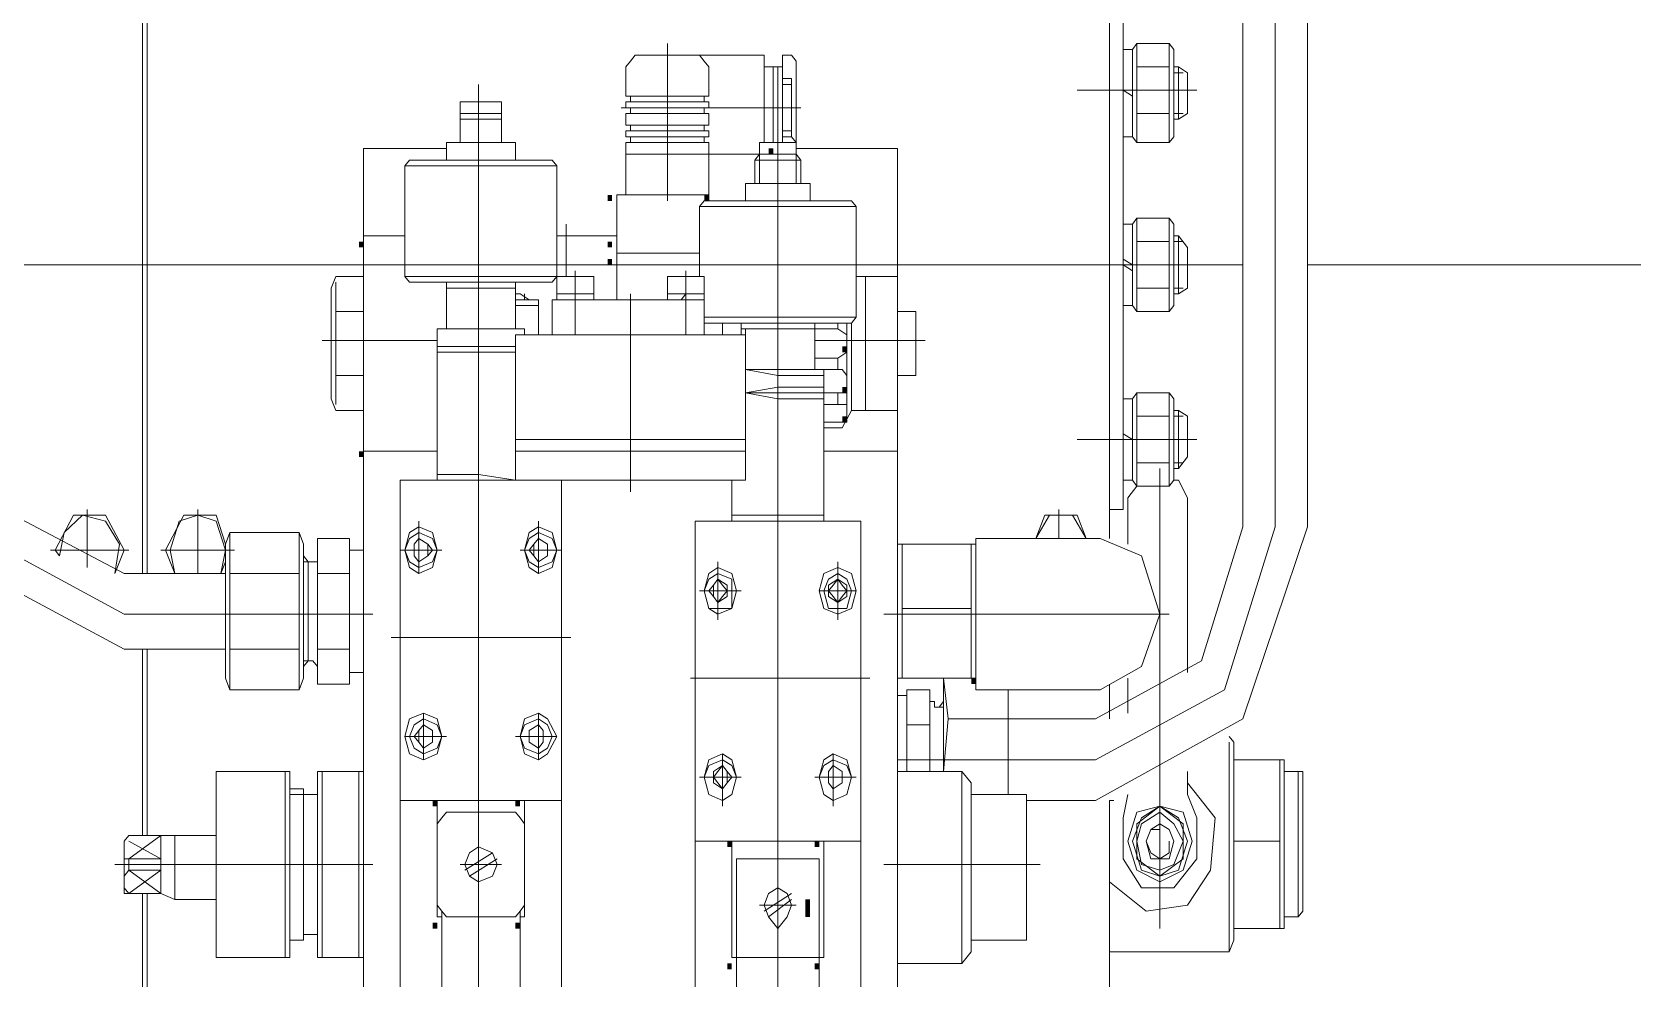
# Model space of a CAD drawing. Header units: inches. Extents: x 2435 to 7572, y 377 to 2555.
# Drawn here: x 3018.6 to 3309, y 2253.1 to 2424.9 of the extents above; entities that cross this region are included whole.
import ezdxf

# ---------------------------------------------------------------- set-up
doc = ezdxf.new("R2010")
doc.units = ezdxf.units.IN
doc.header["$MEASUREMENT"] = 0

msp = doc.modelspace()

# ---------------------------------------------------------------- hatches: boundary and pattern name
at = {"transparency": 33554559}
for points in [[(3153.13, 2402.68), (3152.29, 2402.68), (3152.29, 2403.73), (3153.13, 2403.73)], [(3123.89, 2394.22), (3123.05, 2394.22), (3123.05, 2395.28), (3123.89, 2395.28)], [(3141.43, 2394.22), (3140.6, 2394.22), (3140.6, 2395.28), (3141.43, 2395.28)], [(3078.77, 2385.77), (3077.93, 2385.77), (3077.93, 2386.83), (3078.77, 2386.83)], [(3123.89, 2385.77), (3123.05, 2385.77), (3123.05, 2386.83), (3123.89, 2386.83)], [(3123.89, 2382.6), (3123.05, 2382.6), (3123.05, 2383.66), (3123.89, 2383.66)], [(3166.5, 2366.75), (3165.66, 2366.75), (3165.66, 2367.81), (3166.5, 2367.81)], [(3166.5, 2366.75), (3165.66, 2366.75), (3165.66, 2367.81), (3166.5, 2367.81)], [(3166.5, 2359.35), (3165.66, 2359.35), (3165.66, 2360.41), (3166.5, 2360.41)], [(3166.5, 2354.07), (3165.66, 2354.07), (3165.66, 2355.12), (3166.5, 2355.12)], [(3078.77, 2347.73), (3077.93, 2347.73), (3077.93, 2348.78), (3078.77, 2348.78)], [(3189.89, 2306.51), (3189.05, 2306.51), (3189.05, 2307.57), (3189.89, 2307.57)], [(3092.14, 2284.32), (3091.3, 2284.32), (3091.3, 2285.38), (3092.14, 2285.38)], [(3107.18, 2284.32), (3106.34, 2284.32), (3106.34, 2285.38), (3107.18, 2285.38)], [(3145.61, 2276.93), (3144.77, 2276.93), (3144.77, 2277.98), (3145.61, 2277.98)], [(3161.48, 2276.93), (3160.65, 2276.93), (3160.65, 2277.98), (3161.48, 2277.98)], [(3158.98, 2267.41), (3159.81, 2267.41), (3159.81, 2264.24), (3158.98, 2264.24)], [(3092.14, 2262.13), (3091.3, 2262.13), (3091.3, 2263.19), (3092.14, 2263.19)], [(3107.18, 2262.13), (3106.34, 2262.13), (3106.34, 2263.19), (3107.18, 2263.19)], [(3145.61, 2254.73), (3144.77, 2254.73), (3144.77, 2255.79), (3145.61, 2255.79)], [(3161.48, 2254.73), (3160.65, 2254.73), (3160.65, 2255.79), (3161.48, 2255.79)]]:
    msp.add_hatch(color=256, dxfattribs=at).paths.add_polyline_path(points)

# ---------------------------------------------------------------- linework, layer by layer
at = {"lineweight": 5}
for p, q in [((3038.67, 2326.59), (3038.67, 2550.62)), ((3039.5, 2326.59), (3039.5, 2550.62)), ((3244.2, 2487.22), (3244.2, 2335.05)), ((3214.12, 2470.31), (3214.12, 2332.93)), ((3238.35, 2449.17), (3238.35, 2335.05)), ((3250.05, 2449.17), (3250.05, 2335.05)), ((3216.63, 2338.22), (3216.63, 2426.98)), ((3133.91, 2422.76), (3133.91, 2394.22)), ((3216.63, 2405.85), (3216.63, 2421.7)), ((3216.63, 2421.7), (3218.3, 2421.7)), ((3218.3, 2421.7), (3219.13, 2422.76)), ((3218.3, 2405.85), (3218.3, 2421.7)), ((3218.3, 2421.7), (3218.3, 2405.85)), ((3219.13, 2422.76), (3224.98, 2422.76)), ((3219.13, 2418.53), (3219.13, 2422.76)), ((3224.98, 2422.76), (3225.82, 2421.7)), ((3224.98, 2422.76), (3224.98, 2404.79)), ((3225.82, 2421.7), (3225.82, 2405.85)), ((3126.39, 2418.53), (3127.23, 2419.59)), ((3127.23, 2419.59), (3128.06, 2420.64)), ((3128.06, 2420.64), (3139.76, 2420.64)), ((3151.46, 2420.64), (3139.76, 2420.64)), ((3139.76, 2420.64), (3140.6, 2419.59)), ((3140.6, 2419.59), (3141.43, 2418.53)), ((3151.46, 2404.79), (3151.46, 2420.64)), ((3154.8, 2404.79), (3154.8, 2420.64)), ((3154.8, 2420.64), (3156.47, 2420.64)), ((3156.47, 2420.64), (3157.31, 2419.59)), ((3157.31, 2419.59), (3157.31, 2404.79)), ((3126.39, 2413.25), (3126.39, 2418.53)), ((3141.43, 2418.53), (3141.43, 2413.25)), ((3151.46, 2418.53), (3153.13, 2418.53)), ((3153.13, 2418.53), (3151.46, 2418.53)), ((3153.13, 2404.79), (3153.13, 2418.53)), ((3153.13, 2418.53), (3153.13, 2404.79)), ((3154.8, 2418.53), (3153.13, 2418.53)), ((3153.96, 2418.53), (3153.96, 2404.79)), ((3156.47, 2416.42), (3154.8, 2416.42)), ((3154.8, 2416.42), (3156.47, 2416.42)), ((3156.47, 2412.19), (3156.47, 2416.42)), ((3156.47, 2416.42), (3156.47, 2415.36)), ((3219.13, 2410.07), (3219.13, 2418.53)), ((3219.13, 2418.53), (3224.98, 2418.53)), ((3225.82, 2418.53), (3226.65, 2418.53)), ((3225.82, 2417.47), (3227.49, 2417.47)), ((3226.65, 2418.53), (3226.65, 2409.02)), ((3226.65, 2418.53), (3228.32, 2417.47)), ((3228.32, 2417.47), (3228.32, 2410.07)), ((3099.66, 2178.65), (3099.66, 2415.36)), ((3141.43, 2413.25), (3126.39, 2413.25)), ((3127.23, 2413.25), (3127.23, 2412.19)), ((3140.6, 2413.25), (3140.6, 2412.19)), ((3156.47, 2415.36), (3154.8, 2415.36)), ((3156.47, 2415.36), (3156.47, 2406.9)), ((3229.99, 2414.3), (3208.27, 2414.3)), ((3218.3, 2414.3), (3216.63, 2414.3)), ((3216.63, 2414.3), (3218.3, 2413.25)), ((3097.15, 2412.19), (3096.32, 2412.19)), ((3096.32, 2412.19), (3096.32, 2410.07)), ((3103.83, 2410.07), (3096.32, 2410.07)), ((3096.32, 2410.07), (3096.32, 2404.79)), ((3096.32, 2404.79), (3096.32, 2410.07)), ((3103, 2412.19), (3097.15, 2412.19)), ((3103.83, 2412.19), (3103, 2412.19)), ((3103.83, 2410.07), (3103.83, 2412.19)), ((3103.83, 2404.79), (3103.83, 2410.07)), ((3103.83, 2404.79), (3103.83, 2410.07)), ((3125.56, 2411.13), (3158.14, 2411.13)), ((3126.39, 2411.13), (3126.39, 2412.19)), ((3126.39, 2412.19), (3141.43, 2412.19)), ((3141.43, 2411.13), (3126.39, 2411.13)), ((3126.39, 2407.96), (3126.39, 2410.07)), ((3126.39, 2410.07), (3141.43, 2410.07)), ((3127.23, 2411.13), (3127.23, 2410.07)), ((3140.6, 2411.13), (3140.6, 2410.07)), ((3141.43, 2412.19), (3141.43, 2411.13)), ((3141.43, 2410.07), (3141.43, 2407.96)), ((3219.13, 2404.79), (3219.13, 2410.07)), ((3219.13, 2410.07), (3224.98, 2410.07)), ((3225.82, 2410.07), (3227.49, 2410.07)), ((3228.32, 2410.07), (3226.65, 2409.02)), ((3103.83, 2409.02), (3096.32, 2409.02)), ((3141.43, 2407.96), (3126.39, 2407.96)), ((3127.23, 2407.96), (3127.23, 2406.9)), ((3140.6, 2407.96), (3140.6, 2406.9)), ((3226.65, 2409.02), (3225.82, 2409.02)), ((3093.81, 2401.62), (3093.81, 2404.79)), ((3093.81, 2404.79), (3106.34, 2404.79)), ((3093.81, 2404.79), (3099.66, 2404.79)), ((3099.66, 2404.79), (3106.34, 2404.79)), ((3099.66, 2401.62), (3099.66, 2404.79)), ((3106.34, 2404.79), (3106.34, 2401.62)), ((3126.39, 2405.85), (3126.39, 2406.9)), ((3126.39, 2406.9), (3141.43, 2406.9)), ((3141.43, 2405.85), (3126.39, 2405.85)), ((3126.39, 2402.68), (3126.39, 2404.79)), ((3126.39, 2404.79), (3141.43, 2404.79)), ((3127.23, 2405.85), (3127.23, 2404.79)), ((3140.6, 2405.85), (3140.6, 2404.79)), ((3141.43, 2406.9), (3141.43, 2405.85)), ((3141.43, 2404.79), (3141.43, 2402.68)), ((3151.46, 2404.79), (3150.62, 2404.79)), ((3150.62, 2404.79), (3150.62, 2402.68)), ((3157.31, 2404.79), (3151.46, 2404.79)), ((3153.96, 2404.79), (3153.13, 2404.79)), ((3153.96, 2171.25), (3153.96, 2406.9)), ((3156.47, 2406.9), (3154.8, 2406.9)), ((3154.8, 2405.85), (3156.47, 2405.85)), ((3156.47, 2405.85), (3156.47, 2406.9)), ((3156.47, 2405.85), (3157.31, 2404.79)), ((3157.31, 2404.79), (3157.31, 2402.68)), ((3157.31, 2404.79), (3157.31, 2404.79)), ((3218.3, 2405.85), (3216.63, 2405.85)), ((3219.13, 2404.79), (3218.3, 2405.85)), ((3224.98, 2404.79), (3219.13, 2404.79)), ((3225.82, 2405.85), (3224.98, 2404.79)), ((3078.77, 2348.78), (3078.77, 2403.73)), ((3078.77, 2403.73), (3093.81, 2403.73)), ((3086.29, 2400.56), (3087.12, 2401.62)), ((3087.12, 2401.62), (3113.03, 2401.62)), ((3106.34, 2401.62), (3093.81, 2401.62)), ((3106.34, 2401.62), (3093.81, 2401.62)), ((3113.03, 2401.62), (3113.86, 2400.56)), ((3126.39, 2395.28), (3126.39, 2402.68)), ((3126.39, 2402.68), (3141.43, 2402.68)), ((3141.43, 2402.68), (3126.39, 2402.68)), ((3127.23, 2402.68), (3127.23, 2402.68)), ((3140.6, 2402.68), (3140.6, 2402.68)), ((3150.62, 2402.68), (3141.43, 2402.68)), ((3141.43, 2402.68), (3141.43, 2395.28)), ((3150.62, 2402.68), (3149.79, 2401.62)), ((3158.14, 2401.62), (3149.79, 2401.62)), ((3149.79, 2401.62), (3149.79, 2397.39)), ((3150.62, 2397.39), (3150.62, 2402.68)), ((3157.31, 2402.68), (3150.62, 2402.68)), ((3175.69, 2403.73), (3157.31, 2403.73)), ((3157.31, 2397.39), (3157.31, 2402.68)), ((3158.14, 2401.62), (3157.31, 2402.68)), ((3158.14, 2397.39), (3158.14, 2401.62)), ((3175.69, 2348.78), (3175.69, 2403.73)), ((3113.86, 2400.56), (3086.29, 2400.56)), ((3086.29, 2380.49), (3086.29, 2400.56)), ((3113.86, 2400.56), (3113.86, 2380.49)), ((3148.12, 2394.22), (3148.12, 2397.39)), ((3148.12, 2397.39), (3159.81, 2397.39)), ((3148.12, 2397.39), (3153.96, 2397.39)), ((3153.96, 2394.22), (3153.96, 2397.39)), ((3153.96, 2397.39), (3159.81, 2397.39)), ((3159.81, 2397.39), (3159.81, 2394.22)), ((3141.43, 2395.28), (3124.72, 2395.28)), ((3124.72, 2395.28), (3124.72, 2384.71)), ((3141.43, 2395.28), (3126.39, 2395.28)), ((3139.76, 2393.17), (3140.6, 2394.22)), ((3168.17, 2393.17), (3139.76, 2393.17)), ((3139.76, 2380.49), (3139.76, 2393.17)), ((3140.6, 2394.22), (3167.33, 2394.22)), ((3141.43, 2394.22), (3141.43, 2395.28)), ((3159.81, 2394.22), (3148.12, 2394.22)), ((3159.81, 2394.22), (3148.12, 2394.22)), ((3167.33, 2394.22), (3168.17, 2393.17)), ((3168.17, 2393.17), (3168.17, 2373.09)), ((3115.53, 2380.49), (3115.53, 2390)), ((3216.63, 2375.2), (3216.63, 2390)), ((3216.63, 2390), (3218.3, 2390)), ((3218.3, 2390), (3219.13, 2391.05)), ((3218.3, 2390), (3218.3, 2375.2)), ((3218.3, 2375.2), (3218.3, 2390)), ((3219.13, 2391.05), (3219.13, 2386.83)), ((3219.13, 2391.05), (3224.98, 2391.05)), ((3224.98, 2391.05), (3224.98, 2374.15)), ((3224.98, 2391.05), (3225.82, 2390)), ((3225.82, 2390), (3225.82, 2375.2)), ((3078.77, 2348.78), (3078.77, 2387.88)), ((3078.77, 2387.88), (3086.29, 2387.88)), ((3086.29, 2387.88), (3085.45, 2387.88)), ((3085.45, 2387.88), (3085.45, 2387.88)), ((3118.04, 2387.88), (3113.86, 2387.88)), ((3113.86, 2387.88), (3124.72, 2387.88)), ((3118.04, 2387.88), (3118.04, 2387.88)), ((3118.04, 2387.88), (3118.04, 2387.88)), ((3124.72, 2387.88), (3124.72, 2376.26)), ((3219.13, 2386.83), (3224.98, 2386.83)), ((3219.13, 2386.83), (3219.13, 2378.37)), ((3225.82, 2387.88), (3226.65, 2387.88)), ((3225.82, 2386.83), (3227.49, 2386.83)), ((3226.65, 2387.88), (3226.65, 2377.32)), ((3226.65, 2387.88), (3228.32, 2385.77)), ((3124.72, 2384.71), (3139.76, 2384.71)), ((3228.32, 2385.77), (3228.32, 2378.37)), ((3218.3, 2382.6), (2769.64, 2382.6)), ((3117.2, 2369.92), (3117.2, 2381.54)), ((3137.25, 2369.92), (3137.25, 2381.54)), ((3229.99, 2382.6), (3208.27, 2382.6)), ((3218.3, 2382.6), (3216.63, 2383.66)), ((3216.63, 2382.6), (3218.3, 2381.54)), ((3228.32, 2382.6), (3238.35, 2382.6)), ((3333.59, 2382.6), (3250.05, 2382.6)), ((3073.76, 2380.49), (3072.92, 2378.37)), ((3072.92, 2378.37), (3072.92, 2358.29)), ((3078.77, 2380.49), (3073.76, 2380.49)), ((3073.76, 2374.15), (3073.76, 2379.43)), ((3078.77, 2356.18), (3078.77, 2380.49)), ((3113.86, 2380.49), (3086.29, 2380.49)), ((3087.12, 2379.43), (3086.29, 2380.49)), ((3113.03, 2379.43), (3087.12, 2379.43)), ((3093.81, 2370.98), (3093.81, 2379.43)), ((3106.34, 2378.37), (3093.81, 2378.37)), ((3093.81, 2370.98), (3093.81, 2378.37)), ((3106.34, 2370.98), (3106.34, 2379.43)), ((3106.34, 2370.98), (3106.34, 2378.37)), ((3113.86, 2380.49), (3113.03, 2379.43)), ((3120.54, 2380.49), (3113.86, 2380.49)), ((3113.86, 2377.32), (3113.86, 2380.49)), ((3113.86, 2380.49), (3120.54, 2380.49)), ((3117.2, 2380.49), (3117.2, 2377.32)), ((3120.54, 2380.49), (3120.54, 2377.32)), ((3133.91, 2380.49), (3140.6, 2380.49)), ((3133.91, 2377.32), (3133.91, 2380.49)), ((3133.91, 2380.49), (3140.6, 2380.49)), ((3137.25, 2380.49), (3137.25, 2377.32)), ((3140.6, 2380.49), (3140.6, 2377.32)), ((3168.17, 2380.49), (3169.84, 2380.49)), ((3169.84, 2380.49), (3174.85, 2380.49)), ((3169.84, 2380.49), (3169.84, 2356.18)), ((3174.85, 2380.49), (3175.69, 2380.49)), ((3175.69, 2380.49), (3175.69, 2356.18)), ((3219.13, 2378.37), (3224.98, 2378.37)), ((3219.13, 2374.15), (3219.13, 2378.37)), ((3225.82, 2378.37), (3227.49, 2378.37)), ((3228.32, 2378.37), (3226.65, 2377.32)), ((3107.18, 2377.32), (3106.34, 2377.32)), ((3110.52, 2376.26), (3106.34, 2376.26)), ((3106.34, 2376.26), (3108.85, 2376.26)), ((3106.34, 2375.2), (3110.52, 2375.2)), ((3108.85, 2376.26), (3107.18, 2377.32)), ((3108.01, 2376.26), (3108.01, 2377.32)), ((3110.52, 2369.92), (3110.52, 2376.26)), ((3113.03, 2369.92), (3113.03, 2376.26)), ((3113.03, 2376.26), (3140.6, 2376.26)), ((3113.86, 2376.26), (3113.86, 2377.32)), ((3113.86, 2377.32), (3120.54, 2377.32)), ((3113.86, 2377.32), (3120.54, 2377.32)), ((3120.54, 2377.32), (3113.86, 2377.32)), ((3120.54, 2376.26), (3113.86, 2376.26)), ((3117.2, 2377.32), (3117.2, 2376.26)), ((3117.2, 2376.26), (3117.2, 2377.32)), ((3120.54, 2377.32), (3120.54, 2376.26)), ((3127.23, 2377.32), (3127.23, 2341.39)), ((3133.91, 2376.26), (3133.91, 2377.32)), ((3133.91, 2377.32), (3140.6, 2377.32)), ((3133.91, 2377.32), (3140.6, 2377.32)), ((3140.6, 2377.32), (3133.91, 2377.32)), ((3140.6, 2376.26), (3133.91, 2376.26)), ((3137.25, 2377.32), (3136.42, 2376.26)), ((3137.25, 2376.26), (3137.25, 2377.32)), ((3140.6, 2377.32), (3140.6, 2376.26)), ((3140.6, 2376.26), (3140.6, 2369.92)), ((3218.3, 2375.2), (3216.63, 2375.2)), ((3219.13, 2374.15), (3218.3, 2375.2)), ((3225.82, 2375.2), (3224.98, 2374.15)), ((3226.65, 2377.32), (3225.82, 2377.32)), ((3073.76, 2362.52), (3073.76, 2374.15)), ((3073.76, 2374.15), (3078.77, 2374.15)), ((3168.17, 2373.09), (3140.6, 2373.09)), ((3168.17, 2373.09), (3167.33, 2372.03)), ((3178.19, 2374.15), (3175.69, 2374.15)), ((3179.03, 2374.15), (3178.19, 2374.15)), ((3179.03, 2373.09), (3179.03, 2374.15)), ((3179.03, 2363.58), (3179.03, 2373.09)), ((3224.98, 2374.15), (3219.13, 2374.15)), ((3108.01, 2370.98), (3092.14, 2370.98)), ((3092.14, 2370.98), (3092.14, 2366.75)), ((3092.14, 2370.98), (3099.66, 2370.98)), ((3099.66, 2370.98), (3108.01, 2370.98)), ((3099.66, 2367.81), (3099.66, 2370.98)), ((3106.34, 2344.56), (3106.34, 2369.92)), ((3106.34, 2369.92), (3107.18, 2369.92)), ((3107.18, 2369.92), (3147.28, 2369.92)), ((3108.01, 2369.92), (3108.01, 2370.98)), ((3167.33, 2372.03), (3140.6, 2372.03)), ((3143.94, 2372.03), (3143.94, 2369.92)), ((3147.28, 2369.92), (3147.28, 2372.03)), ((3160.65, 2370.98), (3147.28, 2370.98)), ((3147.28, 2369.92), (3148.12, 2369.92)), ((3148.12, 2363.58), (3148.12, 2370.98)), ((3148.12, 2369.92), (3148.12, 2344.56)), ((3160.65, 2363.58), (3160.65, 2372.03)), ((3160.65, 2363.58), (3160.65, 2370.98)), ((3164.83, 2370.98), (3160.65, 2370.98)), ((3160.65, 2370.98), (3160.65, 2365.69)), ((3160.65, 2365.69), (3160.65, 2370.98)), ((3160.65, 2370.98), (3164.83, 2370.98)), ((3164.83, 2372.03), (3164.83, 2370.98)), ((3164.83, 2370.98), (3166.5, 2369.92)), ((3166.5, 2369.92), (3164.83, 2370.98)), ((3166.5, 2355.12), (3166.5, 2372.03)), ((3166.5, 2369.92), (3166.5, 2368.86)), ((3166.5, 2368.86), (3166.5, 2369.92)), ((3167.33, 2356.18), (3167.33, 2372.03)), ((3071.25, 2368.86), (3092.14, 2368.86)), ((3106.34, 2367.81), (3092.14, 2367.81)), ((3092.14, 2366.75), (3106.34, 2366.75)), ((3106.34, 2366.75), (3092.14, 2366.75)), ((3092.14, 2366.75), (3092.14, 2343.5)), ((3092.14, 2366.75), (3099.66, 2366.75)), ((3099.66, 2344.56), (3099.66, 2366.75)), ((3099.66, 2366.75), (3106.34, 2366.75)), ((3160.65, 2368.86), (3180.7, 2368.86)), ((3164.83, 2365.69), (3166.5, 2366.75)), ((3166.5, 2366.75), (3164.83, 2365.69)), ((3166.5, 2366.75), (3166.5, 2368.86)), ((3166.5, 2368.86), (3166.5, 2366.75)), ((3162.32, 2363.58), (3148.12, 2363.58)), ((3148.12, 2363.58), (3153.96, 2362.52)), ((3160.65, 2365.69), (3164.83, 2365.69)), ((3164.83, 2365.69), (3160.65, 2365.69)), ((3162.32, 2359.35), (3162.32, 2363.58)), ((3162.32, 2363.58), (3165.66, 2363.58)), ((3164.83, 2365.69), (3164.83, 2363.58)), ((3165.66, 2363.58), (3166.5, 2362.52)), ((3179.03, 2362.52), (3179.03, 2363.58)), ((3073.76, 2357.24), (3073.76, 2362.52)), ((3073.76, 2362.52), (3078.77, 2362.52)), ((3153.96, 2360.41), (3153.96, 2362.52)), ((3153.96, 2362.52), (3162.32, 2362.52)), ((3166.5, 2362.52), (3166.5, 2361.46)), ((3166.5, 2361.46), (3166.5, 2359.35)), ((3175.69, 2362.52), (3178.19, 2362.52)), ((3178.19, 2362.52), (3179.03, 2362.52)), ((3072.92, 2358.29), (3073.76, 2356.18)), ((3153.96, 2360.41), (3148.12, 2359.35)), ((3162.32, 2359.35), (3148.12, 2359.35)), ((3148.12, 2359.35), (3162.32, 2359.35)), ((3148.12, 2359.35), (3153.96, 2358.29)), ((3162.32, 2360.41), (3153.96, 2360.41)), ((3153.96, 2337.16), (3153.96, 2358.29)), ((3153.96, 2358.29), (3162.32, 2358.29)), ((3162.32, 2336.1), (3162.32, 2359.35)), ((3165.66, 2359.35), (3162.32, 2359.35)), ((3164.83, 2357.24), (3164.83, 2359.35)), ((3166.5, 2359.35), (3165.66, 2359.35)), ((3216.63, 2343.5), (3216.63, 2358.29)), ((3216.63, 2358.29), (3218.3, 2358.29)), ((3218.3, 2358.29), (3219.13, 2359.35)), ((3218.3, 2343.5), (3218.3, 2358.29)), ((3218.3, 2358.29), (3218.3, 2343.5)), ((3219.13, 2359.35), (3219.13, 2355.12)), ((3219.13, 2359.35), (3224.98, 2359.35)), ((3224.98, 2359.35), (3225.82, 2358.29)), ((3224.98, 2359.35), (3224.98, 2342.44)), ((3225.82, 2358.29), (3225.82, 2343.5)), ((3073.76, 2356.18), (3078.77, 2356.18)), ((3162.32, 2357.24), (3165.66, 2357.24)), ((3165.66, 2357.24), (3166.5, 2357.24)), ((3165.66, 2353.01), (3167.33, 2356.18)), ((3166.5, 2357.24), (3166.5, 2356.18)), ((3166.5, 2356.18), (3166.5, 2354.07)), ((3169.84, 2356.18), (3167.33, 2356.18)), ((3174.85, 2356.18), (3169.84, 2356.18)), ((3175.69, 2356.18), (3174.85, 2356.18)), ((3219.13, 2355.12), (3224.98, 2355.12)), ((3219.13, 2346.67), (3219.13, 2355.12)), ((3225.82, 2356.18), (3226.65, 2356.18)), ((3225.82, 2355.12), (3227.49, 2355.12)), ((3226.65, 2356.18), (3226.65, 2345.61)), ((3226.65, 2356.18), (3228.32, 2355.12)), ((3228.32, 2355.12), (3228.32, 2347.73)), ((3165.66, 2354.07), (3162.32, 2354.07)), ((3162.32, 2353.01), (3165.66, 2353.01)), ((3166.5, 2354.07), (3165.66, 2354.07)), ((3218.3, 2350.9), (3216.63, 2351.95)), ((3106.34, 2350.9), (3148.12, 2350.9)), ((3229.99, 2350.9), (3208.27, 2350.9)), ((3216.63, 2350.9), (3218.3, 2350.9)), ((3078.77, 2214.58), (3078.77, 2348.78)), ((3078.77, 2348.78), (3092.14, 2348.78)), ((3092.14, 2348.78), (3078.77, 2348.78)), ((3106.34, 2348.78), (3148.12, 2348.78)), ((3162.32, 2348.78), (3175.69, 2348.78)), ((3175.69, 2348.78), (3175.69, 2214.58)), ((3224.98, 2346.67), (3219.13, 2346.67)), ((3219.13, 2346.67), (3219.13, 2342.44)), ((3225.82, 2346.67), (3227.49, 2346.67)), ((3228.32, 2347.73), (3226.65, 2345.61)), ((3085.45, 2285.38), (3085.45, 2343.5)), ((3085.45, 2343.5), (3114.7, 2343.5)), ((3099.66, 2344.56), (3092.14, 2344.56)), ((3092.14, 2343.5), (3108.01, 2343.5)), ((3106.34, 2343.5), (3099.66, 2344.56)), ((3106.34, 2343.5), (3106.34, 2344.56)), ((3107.18, 2343.5), (3106.34, 2343.5)), ((3147.28, 2343.5), (3107.18, 2343.5)), ((3114.7, 2343.5), (3114.7, 2285.38)), ((3145.61, 2343.5), (3145.61, 2336.1)), ((3148.12, 2343.5), (3147.28, 2343.5)), ((3148.12, 2344.56), (3148.12, 2343.5)), ((3218.3, 2343.5), (3216.63, 2343.5)), ((3219.13, 2342.44), (3218.3, 2343.5)), ((3223.31, 2262.13), (3223.31, 2345.61)), ((3225.82, 2343.5), (3224.98, 2342.44)), ((3226.65, 2345.61), (3225.82, 2345.61)), ((3226.65, 2343.5), (3225.82, 2343.5)), ((3228.32, 2340.33), (3226.65, 2343.5)), ((3219.13, 2342.44), (3217.46, 2340.33)), ((3217.46, 2340.33), (3217.46, 2331.88)), ((3224.98, 2342.44), (3219.13, 2342.44)), ((3228.32, 2308.63), (3228.32, 2340.33)), ((3028.64, 2338.22), (3028.64, 2327.65)), ((3048.69, 2338.22), (3048.69, 2326.59)), ((3204.93, 2338.22), (3204.93, 2332.93)), ((3214.12, 2338.22), (3216.63, 2338.22)), ((3015.27, 2337.16), (3035.32, 2326.59)), ((3026.13, 2337.16), (3022.79, 2330.82)), ((3024.46, 2333.99), (3027.8, 2337.16)), ((3031.98, 2337.16), (3026.13, 2337.16)), ((3027.8, 2337.16), (3031.98, 2336.1)), ((3035.32, 2330.82), (3031.98, 2337.16)), ((3031.98, 2336.1), (3034.49, 2331.88)), ((3046.19, 2337.16), (3042.84, 2330.82)), ((3043.68, 2330.82), (3045.35, 2336.1)), ((3045.35, 2336.1), (3048.69, 2337.16)), ((3052.03, 2337.16), (3046.19, 2337.16)), ((3048.69, 2337.16), (3052.03, 2336.1)), ((3053.71, 2331.88), (3052.03, 2337.16)), ((3052.03, 2336.1), (3053.71, 2330.82)), ((3087.12, 2333.99), (3088.8, 2335.05)), ((3088.8, 2336.1), (3088.8, 2326.59)), ((3088.8, 2335.05), (3091.3, 2333.99)), ((3108.85, 2333.99), (3110.52, 2335.05)), ((3110.52, 2336.1), (3110.52, 2326.59)), ((3110.52, 2335.05), (3113.03, 2333.99)), ((3138.93, 2277.98), (3138.93, 2336.1)), ((3138.93, 2336.1), (3169, 2336.1)), ((3162.32, 2337.16), (3145.61, 2337.16)), ((3145.61, 2336.1), (3162.32, 2336.1)), ((3169, 2336.1), (3169, 2277.98)), ((3203.26, 2337.16), (3200.75, 2332.93)), ((3200.75, 2332.93), (3202.42, 2337.16)), ((3202.42, 2337.16), (3208.27, 2337.16)), ((3207.44, 2337.16), (3203.26, 2337.16)), ((3209.94, 2332.93), (3207.44, 2337.16)), ((3208.27, 2337.16), (3209.94, 2332.93)), ((3238.35, 2335.05), (3230.83, 2310.74)), ((3244.2, 2335.05), (3235.01, 2305.46)), ((3250.05, 2335.05), (3238.35, 2300.17)), ((3011.93, 2331.88), (3035.32, 2319.2)), ((3023.63, 2329.76), (3024.46, 2333.99)), ((3034.49, 2331.88), (3033.65, 2326.59)), ((3054.54, 2333.99), (3053.71, 2331.88)), ((3053.71, 2331.88), (3053.71, 2307.57)), ((3054.54, 2326.59), (3054.54, 2333.99)), ((3067.07, 2333.99), (3054.54, 2333.99)), ((3067.07, 2333.99), (3067.07, 2305.46)), ((3067.91, 2331.88), (3067.07, 2333.99)), ((3067.91, 2307.57), (3067.91, 2331.88)), ((3070.41, 2326.59), (3070.41, 2332.93)), ((3076.26, 2332.93), (3070.41, 2332.93)), ((3070.41, 2332.93), (3070.41, 2306.51)), ((3076.26, 2332.93), (3076.26, 2306.51)), ((3076.26, 2330.82), (3076.26, 2332.93)), ((3086.29, 2330.82), (3087.12, 2333.99)), ((3086.29, 2330.82), (3087.12, 2332.93)), ((3087.12, 2332.93), (3088.8, 2333.99)), ((3087.96, 2331.88), (3088.8, 2332.93)), ((3088.8, 2332.93), (3087.96, 2331.88)), ((3087.96, 2330.82), (3087.96, 2331.88)), ((3087.96, 2331.88), (3087.96, 2329.76)), ((3088.8, 2333.99), (3091.3, 2332.93)), ((3088.8, 2332.93), (3090.47, 2331.88)), ((3090.47, 2331.88), (3088.8, 2332.93)), ((3090.47, 2331.88), (3091.3, 2330.82)), ((3090.47, 2329.76), (3090.47, 2331.88)), ((3091.3, 2333.99), (3092.14, 2330.82)), ((3091.3, 2332.93), (3092.14, 2330.82)), ((3108.01, 2330.82), (3108.85, 2333.99)), ((3108.01, 2330.82), (3108.85, 2332.93)), ((3108.85, 2332.93), (3110.52, 2333.99)), ((3108.85, 2330.82), (3109.68, 2331.88)), ((3109.68, 2331.88), (3110.52, 2332.93)), ((3109.68, 2331.88), (3110.52, 2332.93)), ((3109.68, 2329.76), (3109.68, 2331.88)), ((3110.52, 2333.99), (3113.03, 2332.93)), ((3110.52, 2332.93), (3112.19, 2331.88)), ((3110.52, 2332.93), (3112.19, 2331.88)), ((3112.19, 2331.88), (3112.19, 2329.76)), ((3112.19, 2331.88), (3112.19, 2329.76)), ((3113.03, 2333.99), (3113.86, 2330.82)), ((3113.03, 2332.93), (3113.86, 2330.82)), ((3175.69, 2307.57), (3175.69, 2331.88)), ((3175.69, 2331.88), (3176.52, 2331.88)), ((3175.69, 2331.88), (3175.69, 2307.57)), ((3176.52, 2307.57), (3176.52, 2331.88)), ((3176.52, 2331.88), (3189.89, 2331.88)), ((3176.52, 2331.88), (3189.05, 2331.88)), ((3189.05, 2331.88), (3189.05, 2307.57)), ((3189.89, 2305.46), (3189.89, 2332.93)), ((3189.89, 2332.93), (3212.45, 2332.93)), ((3189.89, 2331.88), (3189.89, 2307.57)), ((3212.45, 2332.93), (3219.97, 2329.76)), ((3021.96, 2330.82), (3036.16, 2330.82)), ((3022.79, 2330.82), (3023.63, 2329.76)), ((3033.65, 2326.59), (3035.32, 2330.82)), ((3055.38, 2330.82), (3042.01, 2330.82)), ((3042.84, 2330.82), (3044.51, 2326.59)), ((3044.51, 2326.59), (3043.68, 2330.82)), ((3053.71, 2330.82), (3052.87, 2326.59)), ((3052.87, 2326.59), (3053.71, 2328.71)), ((3067.91, 2309.68), (3067.91, 2329.76)), ((3067.91, 2329.76), (3068.74, 2328.71)), ((3067.91, 2328.71), (3068.74, 2328.71)), ((3068.74, 2328.71), (3069.58, 2328.71)), ((3068.74, 2310.74), (3068.74, 2328.71)), ((3069.58, 2328.71), (3070.41, 2328.71)), ((3070.41, 2328.71), (3070.41, 2329.76)), ((3078.77, 2330.82), (3076.26, 2330.82)), ((3076.26, 2306.51), (3076.26, 2330.82)), ((3078.77, 2308.63), (3078.77, 2330.82)), ((3092.97, 2330.82), (3085.45, 2330.82)), ((3087.12, 2328.71), (3086.29, 2330.82)), ((3087.12, 2327.65), (3086.29, 2330.82)), ((3088.8, 2327.65), (3087.12, 2328.71)), ((3087.96, 2329.76), (3087.96, 2330.82)), ((3088.8, 2328.71), (3087.96, 2329.76)), ((3087.96, 2329.76), (3088.8, 2328.71)), ((3090.47, 2329.76), (3088.8, 2328.71)), ((3088.8, 2328.71), (3090.47, 2329.76)), ((3091.3, 2328.71), (3088.8, 2327.65)), ((3091.3, 2330.82), (3090.47, 2329.76)), ((3092.14, 2330.82), (3091.3, 2328.71)), ((3092.14, 2330.82), (3091.3, 2327.65)), ((3107.18, 2330.82), (3114.7, 2330.82)), ((3108.85, 2328.71), (3108.01, 2330.82)), ((3108.85, 2327.65), (3108.01, 2330.82)), ((3109.68, 2329.76), (3108.85, 2330.82)), ((3110.52, 2327.65), (3108.85, 2328.71)), ((3110.52, 2328.71), (3109.68, 2329.76)), ((3110.52, 2328.71), (3109.68, 2329.76)), ((3112.19, 2329.76), (3110.52, 2328.71)), ((3112.19, 2329.76), (3110.52, 2328.71)), ((3113.03, 2328.71), (3110.52, 2327.65)), ((3113.86, 2330.82), (3113.03, 2328.71)), ((3113.86, 2330.82), (3113.03, 2327.65)), ((3143.1, 2328.71), (3143.1, 2318.14)), ((3164.83, 2328.71), (3164.83, 2318.14)), ((3219.97, 2329.76), (3223.31, 2319.2)), ((3007.75, 2327.65), (3035.32, 2312.85)), ((3035.32, 2326.59), (3053.71, 2326.59)), ((3054.54, 2312.85), (3054.54, 2326.59)), ((3054.54, 2326.59), (3067.07, 2326.59)), ((3070.41, 2312.85), (3070.41, 2326.59)), ((3070.41, 2326.59), (3076.26, 2326.59)), ((3088.8, 2326.59), (3087.12, 2327.65)), ((3091.3, 2327.65), (3088.8, 2326.59)), ((3110.52, 2326.59), (3108.85, 2327.65)), ((3113.03, 2327.65), (3110.52, 2326.59)), ((3140.6, 2323.42), (3141.43, 2326.59)), ((3141.43, 2326.59), (3143.1, 2327.65)), ((3141.43, 2325.54), (3143.1, 2326.59)), ((3143.1, 2327.65), (3145.61, 2326.59)), ((3143.1, 2326.59), (3145.61, 2325.54)), ((3145.61, 2326.59), (3146.44, 2323.42)), ((3161.48, 2323.42), (3162.32, 2326.59)), ((3162.32, 2326.59), (3164.83, 2327.65)), ((3163.15, 2325.54), (3164.83, 2326.59)), ((3164.83, 2327.65), (3167.33, 2326.59)), ((3164.83, 2326.59), (3166.5, 2325.54)), ((3167.33, 2326.59), (3168.17, 2323.42)), ((3147.28, 2323.42), (3139.76, 2323.42)), ((3140.6, 2323.42), (3141.43, 2325.54)), ((3141.43, 2320.25), (3140.6, 2323.42)), ((3141.43, 2320.25), (3140.6, 2323.42)), ((3141.43, 2323.42), (3142.27, 2324.48)), ((3142.27, 2322.37), (3141.43, 2323.42)), ((3143.1, 2325.54), (3142.27, 2324.48)), ((3142.27, 2324.48), (3143.1, 2325.54)), ((3142.27, 2324.48), (3142.27, 2322.37)), ((3144.77, 2324.48), (3143.1, 2325.54)), ((3143.1, 2325.54), (3143.94, 2324.48)), ((3143.94, 2324.48), (3144.77, 2323.42)), ((3144.77, 2323.42), (3143.94, 2322.37)), ((3144.77, 2322.37), (3144.77, 2324.48)), ((3145.61, 2325.54), (3145.61, 2320.25)), ((3146.44, 2323.42), (3145.61, 2320.25)), ((3162.32, 2320.25), (3161.48, 2323.42)), ((3161.48, 2323.42), (3168.17, 2323.42)), ((3162.32, 2323.42), (3163.15, 2325.54)), ((3163.15, 2320.25), (3162.32, 2323.42)), ((3163.15, 2324.48), (3164.83, 2325.54)), ((3163.15, 2323.42), (3163.99, 2324.48)), ((3163.15, 2322.37), (3163.15, 2324.48)), ((3163.99, 2322.37), (3163.15, 2323.42)), ((3163.99, 2324.48), (3164.83, 2325.54)), ((3164.83, 2325.54), (3165.66, 2324.48)), ((3164.83, 2325.54), (3166.5, 2324.48)), ((3165.66, 2324.48), (3166.5, 2323.42)), ((3166.5, 2323.42), (3165.66, 2322.37)), ((3166.5, 2325.54), (3167.33, 2323.42)), ((3166.5, 2324.48), (3166.5, 2322.37)), ((3167.33, 2323.42), (3166.5, 2320.25)), ((3168.17, 2323.42), (3167.33, 2320.25)), ((3143.1, 2319.2), (3141.43, 2320.25)), ((3145.61, 2320.25), (3141.43, 2320.25)), ((3142.27, 2322.37), (3143.1, 2321.31)), ((3143.1, 2321.31), (3142.27, 2322.37)), ((3143.1, 2321.31), (3144.77, 2322.37)), ((3143.94, 2322.37), (3143.1, 2321.31)), ((3145.61, 2320.25), (3143.1, 2319.2)), ((3164.83, 2319.2), (3162.32, 2320.25)), ((3164.83, 2321.31), (3163.15, 2322.37)), ((3166.5, 2320.25), (3163.15, 2320.25)), ((3164.83, 2321.31), (3163.99, 2322.37)), ((3165.66, 2322.37), (3164.83, 2321.31)), ((3166.5, 2322.37), (3164.83, 2321.31)), ((3167.33, 2320.25), (3164.83, 2319.2)), ((3189.05, 2320.25), (3176.52, 2320.25)), ((3035.32, 2319.2), (3080.44, 2319.2)), ((3224.98, 2319.2), (3173.18, 2319.2)), ((3189.05, 2319.2), (3176.52, 2319.2)), ((3223.31, 2319.2), (3219.97, 2309.68)), ((3083.78, 2314.97), (3116.37, 2314.97)), ((3035.32, 2312.85), (3053.71, 2312.85)), ((3038.67, 2279.04), (3038.67, 2312.85)), ((3039.5, 2279.04), (3039.5, 2312.85)), ((3054.54, 2305.46), (3054.54, 2312.85)), ((3054.54, 2312.85), (3067.07, 2312.85)), ((3070.41, 2306.51), (3070.41, 2312.85)), ((3070.41, 2312.85), (3076.26, 2312.85)), ((3068.74, 2310.74), (3067.91, 2309.68)), ((3067.91, 2310.74), (3068.74, 2310.74)), ((3069.58, 2310.74), (3068.74, 2310.74)), ((3070.41, 2309.68), (3069.58, 2310.74)), ((3076.26, 2308.63), (3078.77, 2308.63)), ((3230.83, 2310.74), (3211.61, 2300.17)), ((3219.97, 2309.68), (3212.45, 2305.46)), ((3053.71, 2307.57), (3054.54, 2305.46)), ((3054.54, 2305.46), (3067.07, 2305.46)), ((3067.07, 2305.46), (3067.91, 2307.57)), ((3070.41, 2306.51), (3076.26, 2306.51)), ((3138.09, 2307.57), (3170.67, 2307.57)), ((3176.52, 2307.57), (3175.69, 2307.57)), ((3189.89, 2307.57), (3176.52, 2307.57)), ((3189.05, 2307.57), (3176.52, 2307.57)), ((3177.36, 2290.66), (3177.36, 2305.46)), ((3177.36, 2305.46), (3181.54, 2305.46)), ((3177.36, 2299.12), (3177.36, 2305.46)), ((3181.54, 2305.46), (3181.54, 2290.66)), ((3181.54, 2290.66), (3181.54, 2305.46)), ((3184.88, 2300.17), (3184.04, 2307.57)), ((3184.04, 2307.57), (3184.04, 2290.66)), ((3212.45, 2305.46), (3189.89, 2305.46)), ((3195.74, 2286.44), (3195.74, 2305.46)), ((3195.74, 2305.46), (3195.74, 2286.44)), ((3235.01, 2305.46), (3211.61, 2292.78)), ((3214.12, 2306.51), (3214.12, 2300.17)), ((3217.46, 2307.57), (3217.46, 2301.23)), ((3175.69, 2281.15), (3175.69, 2304.4)), ((3175.69, 2304.4), (3177.36, 2304.4)), ((3182.37, 2303.34), (3181.54, 2303.34)), ((3182.37, 2302.29), (3182.37, 2303.34)), ((3184.04, 2303.34), (3183.21, 2302.29)), ((3086.29, 2297), (3087.12, 2300.17)), ((3087.12, 2300.17), (3089.63, 2301.23)), ((3087.96, 2299.12), (3089.63, 2300.17)), ((3089.63, 2301.23), (3092.14, 2300.17)), ((3089.63, 2301.23), (3089.63, 2292.78)), ((3089.63, 2300.17), (3092.14, 2299.12)), ((3092.14, 2300.17), (3092.97, 2297)), ((3107.18, 2297), (3108.01, 2300.17)), ((3108.01, 2300.17), (3110.52, 2301.23)), ((3108.01, 2299.12), (3110.52, 2300.17)), ((3110.52, 2301.23), (3112.19, 2300.17)), ((3110.52, 2301.23), (3110.52, 2292.78)), ((3110.52, 2300.17), (3112.19, 2299.12)), ((3112.19, 2300.17), (3113.86, 2297)), ((3183.21, 2302.29), (3182.37, 2302.29)), ((3183.21, 2302.29), (3184.04, 2302.29)), ((3184.04, 2290.66), (3184.88, 2300.17)), ((3195.74, 2300.17), (3184.88, 2300.17)), ((3211.61, 2300.17), (3195.74, 2300.17)), ((3238.35, 2300.17), (3211.61, 2285.38)), ((3087.12, 2293.83), (3086.29, 2297)), ((3086.29, 2297), (3093.81, 2297)), ((3087.12, 2297), (3087.96, 2299.12)), ((3087.96, 2294.89), (3087.12, 2297)), ((3087.96, 2297), (3088.8, 2298.06)), ((3088.8, 2295.95), (3087.96, 2297)), ((3088.8, 2298.06), (3089.63, 2299.12)), ((3088.8, 2298.06), (3089.63, 2299.12)), ((3088.8, 2295.95), (3088.8, 2298.06)), ((3089.63, 2299.12), (3091.3, 2298.06)), ((3089.63, 2299.12), (3091.3, 2298.06)), ((3091.3, 2298.06), (3091.3, 2295.95)), ((3091.3, 2298.06), (3091.3, 2295.95)), ((3092.14, 2299.12), (3092.97, 2297)), ((3092.97, 2297), (3092.14, 2294.89)), ((3092.97, 2297), (3092.14, 2293.83)), ((3106.34, 2297), (3113.86, 2297)), ((3107.18, 2297), (3108.01, 2299.12)), ((3108.01, 2293.83), (3107.18, 2297)), ((3108.01, 2294.89), (3107.18, 2297)), ((3108.85, 2298.06), (3110.52, 2299.12)), ((3108.85, 2298.06), (3110.52, 2299.12)), ((3108.85, 2297), (3108.85, 2298.06)), ((3108.85, 2295.95), (3108.85, 2298.06)), ((3108.85, 2295.95), (3108.85, 2297)), ((3110.52, 2299.12), (3111.35, 2298.06)), ((3110.52, 2299.12), (3111.35, 2298.06)), ((3111.35, 2298.06), (3111.35, 2295.95)), ((3111.35, 2298.06), (3111.35, 2295.95)), ((3112.19, 2299.12), (3113.03, 2297)), ((3113.86, 2297), (3112.19, 2293.83)), ((3113.03, 2297), (3112.19, 2294.89)), ((3177.36, 2299.12), (3177.36, 2290.66)), ((3181.54, 2299.12), (3177.36, 2299.12)), ((3236.68, 2295.95), (3235.84, 2297)), ((3089.63, 2292.78), (3087.12, 2293.83)), ((3089.63, 2293.83), (3087.96, 2294.89)), ((3089.63, 2294.89), (3088.8, 2295.95)), ((3089.63, 2294.89), (3088.8, 2295.95)), ((3091.3, 2295.95), (3089.63, 2294.89)), ((3091.3, 2295.95), (3089.63, 2294.89)), ((3092.14, 2294.89), (3089.63, 2293.83)), ((3092.14, 2293.83), (3089.63, 2292.78)), ((3110.52, 2293.83), (3108.01, 2294.89)), ((3110.52, 2292.78), (3108.01, 2293.83)), ((3110.52, 2294.89), (3108.85, 2295.95)), ((3110.52, 2294.89), (3108.85, 2295.95)), ((3111.35, 2295.95), (3110.52, 2294.89)), ((3111.35, 2295.95), (3110.52, 2294.89)), ((3112.19, 2294.89), (3110.52, 2293.83)), ((3112.19, 2293.83), (3110.52, 2292.78)), ((3141.43, 2292.78), (3143.94, 2293.83)), ((3143.94, 2293.83), (3145.61, 2292.78)), ((3143.94, 2293.83), (3143.94, 2284.32)), ((3162.32, 2292.78), (3163.99, 2293.83)), ((3163.99, 2293.83), (3163.99, 2284.32)), ((3163.99, 2293.83), (3166.5, 2292.78)), ((3235.84, 2257.9), (3235.84, 2295.95)), ((3236.68, 2260.02), (3236.68, 2295.95)), ((3140.6, 2289.61), (3141.43, 2292.78)), ((3140.6, 2289.61), (3141.43, 2291.72)), ((3141.43, 2291.72), (3143.94, 2292.78)), ((3142.27, 2290.66), (3143.94, 2291.72)), ((3143.1, 2290.66), (3143.94, 2291.72)), ((3143.94, 2292.78), (3145.61, 2291.72)), ((3143.94, 2291.72), (3144.77, 2290.66)), ((3143.94, 2291.72), (3144.77, 2290.66)), ((3145.61, 2292.78), (3146.44, 2289.61)), ((3145.61, 2291.72), (3146.44, 2289.61)), ((3161.48, 2289.61), (3162.32, 2292.78)), ((3161.48, 2289.61), (3162.32, 2291.72)), ((3162.32, 2291.72), (3163.99, 2292.78)), ((3163.15, 2290.66), (3163.99, 2291.72)), ((3163.15, 2290.66), (3163.99, 2291.72)), ((3163.99, 2292.78), (3166.5, 2291.72)), ((3163.99, 2291.72), (3165.66, 2290.66)), ((3163.99, 2291.72), (3165.66, 2290.66)), ((3166.5, 2292.78), (3167.33, 2289.61)), ((3166.5, 2291.72), (3167.33, 2289.61)), ((3211.61, 2292.78), (3175.69, 2292.78)), ((3236.68, 2262.13), (3236.68, 2292.78)), ((3236.68, 2292.78), (3245.87, 2292.78)), ((3245.03, 2292.78), (3245.03, 2277.98)), ((3245.87, 2292.78), (3245.87, 2262.13)), ((3052.03, 2256.85), (3052.03, 2290.66)), ((3052.03, 2256.85), (3052.03, 2290.66)), ((3052.03, 2290.66), (3065.4, 2290.66)), ((3064.57, 2290.66), (3064.57, 2273.76)), ((3065.4, 2290.66), (3065.4, 2256.85)), ((3070.41, 2256.85), (3070.41, 2290.66)), ((3070.41, 2290.66), (3078.77, 2290.66)), ((3071.25, 2256.85), (3071.25, 2290.66)), ((3077.93, 2290.66), (3077.93, 2273.76)), ((3078.77, 2290.66), (3078.77, 2256.85)), ((3139.76, 2289.61), (3147.28, 2289.61)), ((3141.43, 2286.44), (3140.6, 2289.61)), ((3141.43, 2286.44), (3140.6, 2289.61)), ((3142.27, 2288.55), (3142.27, 2290.66)), ((3142.27, 2289.61), (3143.1, 2290.66)), ((3143.1, 2288.55), (3142.27, 2289.61)), ((3143.94, 2287.49), (3142.27, 2288.55)), ((3143.94, 2287.49), (3143.1, 2288.55)), ((3144.77, 2288.55), (3143.94, 2287.49)), ((3144.77, 2288.55), (3143.94, 2287.49)), ((3144.77, 2290.66), (3144.77, 2288.55)), ((3144.77, 2290.66), (3145.61, 2289.61)), ((3145.61, 2289.61), (3144.77, 2288.55)), ((3146.44, 2289.61), (3145.61, 2286.44)), ((3146.44, 2289.61), (3145.61, 2286.44)), ((3160.65, 2289.61), (3168.17, 2289.61)), ((3162.32, 2286.44), (3161.48, 2289.61)), ((3162.32, 2286.44), (3161.48, 2289.61)), ((3163.15, 2289.61), (3163.15, 2290.66)), ((3163.15, 2288.55), (3163.15, 2290.66)), ((3163.15, 2288.55), (3163.15, 2289.61)), ((3163.99, 2287.49), (3163.15, 2288.55)), ((3163.99, 2287.49), (3163.15, 2288.55)), ((3165.66, 2288.55), (3163.99, 2287.49)), ((3165.66, 2288.55), (3163.99, 2287.49)), ((3165.66, 2290.66), (3165.66, 2288.55)), ((3165.66, 2290.66), (3165.66, 2288.55)), ((3167.33, 2289.61), (3166.5, 2286.44)), ((3167.33, 2289.61), (3166.5, 2286.44)), ((3187.38, 2290.66), (3175.69, 2290.66)), ((3175.69, 2290.66), (3175.69, 2255.79)), ((3187.38, 2255.79), (3187.38, 2290.66)), ((3189.05, 2288.55), (3187.38, 2290.66)), ((3189.05, 2257.9), (3189.05, 2288.55)), ((3228.32, 2286.44), (3228.32, 2290.66)), ((3228.32, 2288.55), (3233.34, 2282.21)), ((3245.87, 2290.66), (3249.21, 2290.66)), ((3245.87, 2264.24), (3245.87, 2290.66)), ((3248.37, 2264.24), (3248.37, 2290.66)), ((3249.21, 2290.66), (3249.21, 2265.3)), ((3067.91, 2287.49), (3065.4, 2287.49)), ((3065.4, 2286.44), (3067.91, 2286.44)), ((3067.91, 2287.49), (3067.91, 2260.02)), ((3067.91, 2286.44), (3067.91, 2287.49)), ((3070.41, 2286.44), (3067.91, 2286.44)), ((3067.91, 2285.38), (3067.91, 2262.13)), ((3070.41, 2286.44), (3070.41, 2286.44)), ((3114.7, 2285.38), (3085.45, 2285.38)), ((3085.45, 2245.22), (3085.45, 2285.38)), ((3092.14, 2264.24), (3092.14, 2285.38)), ((3092.14, 2285.38), (3108.01, 2285.38)), ((3108.01, 2285.38), (3108.01, 2264.24)), ((3114.7, 2285.38), (3114.7, 2245.22)), ((3143.94, 2285.38), (3141.43, 2286.44)), ((3143.94, 2285.38), (3141.43, 2286.44)), ((3145.61, 2286.44), (3143.94, 2285.38)), ((3145.61, 2286.44), (3143.94, 2285.38)), ((3163.99, 2285.38), (3162.32, 2286.44)), ((3163.99, 2285.38), (3162.32, 2286.44)), ((3166.5, 2286.44), (3163.99, 2285.38)), ((3166.5, 2286.44), (3163.99, 2285.38)), ((3189.05, 2286.44), (3199.08, 2286.44)), ((3199.08, 2286.44), (3199.08, 2260.02)), ((3199.08, 2286.44), (3199.08, 2260.02)), ((3211.61, 2285.38), (3199.08, 2285.38)), ((3214.96, 2285.38), (3214.12, 2285.38)), ((3214.12, 2285.38), (3214.12, 2214.58)), ((3214.12, 2285.38), (3214.12, 2285.38)), ((3217.46, 2286.44), (3216.63, 2282.21)), ((3229.99, 2282.21), (3228.32, 2286.44)), ((3092.14, 2281.15), (3092.97, 2282.21)), ((3092.97, 2282.21), (3093.81, 2283.27)), ((3093.81, 2283.27), (3106.34, 2283.27)), ((3106.34, 2283.27), (3107.18, 2282.21)), ((3107.18, 2282.21), (3108.01, 2281.15)), ((3216.63, 2282.21), (3216.63, 2274.81)), ((3217.46, 2277.98), (3219.13, 2283.27)), ((3218.3, 2277.98), (3219.97, 2282.21)), ((3219.13, 2281.15), (3223.31, 2284.32)), ((3219.13, 2283.27), (3223.31, 2284.32)), ((3219.97, 2282.21), (3223.31, 2284.32)), ((3219.97, 2281.15), (3223.31, 2283.27)), ((3223.31, 2284.32), (3227.49, 2281.15)), ((3223.31, 2284.32), (3227.49, 2283.27)), ((3223.31, 2284.32), (3226.65, 2282.21)), ((3223.31, 2283.27), (3225.82, 2281.15)), ((3226.65, 2282.21), (3228.32, 2277.98)), ((3227.49, 2283.27), (3229.16, 2277.98)), ((3229.99, 2274.81), (3229.99, 2282.21)), ((3233.34, 2282.21), (3232.5, 2272.7)), ((3092.14, 2266.36), (3092.14, 2281.15)), ((3108.01, 2281.15), (3108.01, 2266.36)), ((3219.13, 2274.81), (3219.13, 2281.15)), ((3219.13, 2277.98), (3219.97, 2281.15)), ((3220.8, 2277.98), (3221.64, 2280.1)), ((3220.8, 2277.98), (3221.64, 2280.1)), ((3221.64, 2280.1), (3223.31, 2281.15)), ((3221.64, 2280.1), (3223.31, 2280.1)), ((3223.31, 2281.15), (3224.98, 2280.1)), ((3224.98, 2280.1), (3225.82, 2277.98)), ((3225.82, 2281.15), (3227.49, 2277.98)), ((3227.49, 2281.15), (3227.49, 2274.81)), ((3035.32, 2277.98), (3036.16, 2279.04)), ((3035.32, 2277.98), (3036.16, 2279.04)), ((3035.32, 2268.47), (3035.32, 2277.98)), ((3036.16, 2279.04), (3052.03, 2279.04)), ((3042.01, 2279.04), (3036.16, 2274.81)), ((3042.01, 2274.81), (3036.16, 2277.98)), ((3042.01, 2268.47), (3042.01, 2279.04)), ((3044.51, 2267.41), (3044.51, 2279.04)), ((3097.99, 2275.87), (3099.66, 2276.93)), ((3099.66, 2276.93), (3102.16, 2275.87)), ((3169, 2277.98), (3138.93, 2277.98)), ((3138.93, 2237.83), (3138.93, 2277.98)), ((3145.61, 2256.85), (3145.61, 2277.98)), ((3145.61, 2277.98), (3162.32, 2277.98)), ((3162.32, 2277.98), (3162.32, 2256.85)), ((3169, 2277.98), (3169, 2237.83)), ((3219.13, 2272.7), (3217.46, 2277.98)), ((3219.97, 2272.7), (3218.3, 2277.98)), ((3219.97, 2273.76), (3219.13, 2277.98)), ((3221.64, 2275.87), (3220.8, 2277.98)), ((3221.64, 2274.81), (3220.8, 2277.98)), ((3224.98, 2277.98), (3224.98, 2275.87)), ((3225.82, 2277.98), (3224.98, 2274.81)), ((3227.49, 2277.98), (3225.82, 2273.76)), ((3228.32, 2277.98), (3226.65, 2272.7)), ((3229.16, 2277.98), (3227.49, 2272.7)), ((3236.68, 2277.98), (3245.03, 2277.98)), ((3245.03, 2277.98), (3245.03, 2262.13)), ((3033.65, 2273.76), (3080.44, 2273.76)), ((3036.16, 2274.81), (3035.32, 2274.81)), ((3036.16, 2272.7), (3036.16, 2274.81)), ((3036.16, 2274.81), (3042.01, 2274.81)), ((3052.03, 2273.76), (3064.57, 2273.76)), ((3064.57, 2273.76), (3064.57, 2256.85)), ((3071.25, 2273.76), (3077.93, 2273.76)), ((3077.93, 2273.76), (3077.93, 2256.85)), ((3096.32, 2273.76), (3103.83, 2273.76)), ((3097.15, 2272.7), (3102.16, 2275.87)), ((3097.15, 2273.76), (3097.99, 2275.87)), ((3097.99, 2271.64), (3097.15, 2273.76)), ((3097.99, 2271.64), (3103, 2274.81)), ((3102.16, 2275.87), (3103, 2273.76)), ((3103, 2273.76), (3102.16, 2271.64)), ((3146.44, 2273.76), (3146.44, 2274.81)), ((3146.44, 2274.81), (3148.12, 2274.81)), ((3146.44, 2257.9), (3146.44, 2273.76)), ((3148.12, 2274.81), (3160.65, 2274.81)), ((3160.65, 2274.81), (3161.48, 2274.81)), ((3161.48, 2274.81), (3161.48, 2273.76)), ((3161.48, 2273.76), (3161.48, 2257.9)), ((3173.18, 2273.76), (3201.59, 2273.76)), ((3199.08, 2273.76), (3189.05, 2273.76)), ((3216.63, 2274.81), (3219.97, 2269.53)), ((3223.31, 2271.64), (3219.13, 2274.81)), ((3223.31, 2272.7), (3219.97, 2273.76)), ((3223.31, 2274.81), (3221.64, 2275.87)), ((3223.31, 2274.81), (3221.64, 2274.81)), ((3224.98, 2275.87), (3223.31, 2274.81)), ((3224.98, 2274.81), (3223.31, 2274.81)), ((3227.49, 2274.81), (3223.31, 2271.64)), ((3225.82, 2273.76), (3223.31, 2272.7)), ((3225.82, 2269.53), (3229.99, 2274.81)), ((3035.32, 2271.64), (3036.16, 2272.7)), ((3042.01, 2272.7), (3036.16, 2272.7)), ((3042.01, 2272.7), (3036.16, 2268.47)), ((3042.01, 2268.47), (3036.16, 2272.7)), ((3099.66, 2270.59), (3097.99, 2271.64)), ((3102.16, 2271.64), (3099.66, 2270.59)), ((3220.8, 2265.3), (3214.12, 2270.59)), ((3214.12, 2270.59), (3214.12, 2257.9)), ((3223.31, 2270.59), (3219.13, 2272.7)), ((3223.31, 2271.64), (3219.97, 2272.7)), ((3227.49, 2272.7), (3223.31, 2270.59)), ((3226.65, 2272.7), (3223.31, 2271.64)), ((3232.5, 2272.7), (3228.32, 2266.36)), ((3036.16, 2268.47), (3035.32, 2269.53)), ((3042.01, 2268.47), (3035.32, 2268.47)), ((3038.67, 2214.58), (3038.67, 2268.47)), ((3039.5, 2214.58), (3039.5, 2268.47)), ((3044.51, 2267.41), (3042.01, 2268.47)), ((3151.46, 2266.36), (3152.29, 2268.47)), ((3151.46, 2265.3), (3156.47, 2268.47)), ((3152.29, 2268.47), (3153.96, 2269.53)), ((3153.96, 2269.53), (3155.64, 2268.47)), ((3155.64, 2268.47), (3156.47, 2266.36)), ((3219.97, 2269.53), (3225.82, 2269.53)), ((3052.03, 2267.41), (3044.51, 2267.41)), ((3092.97, 2265.3), (3092.14, 2266.36)), ((3093.81, 2264.24), (3092.97, 2265.3)), ((3092.97, 2265.3), (3092.97, 2251.56)), ((3107.18, 2265.3), (3106.34, 2264.24)), ((3108.01, 2266.36), (3107.18, 2265.3)), ((3107.18, 2251.56), (3107.18, 2265.3)), ((3150.62, 2266.36), (3157.31, 2266.36)), ((3152.29, 2264.24), (3151.46, 2266.36)), ((3152.29, 2264.24), (3156.47, 2267.41)), ((3156.47, 2266.36), (3155.64, 2264.24)), ((3228.32, 2266.36), (3220.8, 2265.3)), ((3249.21, 2265.3), (3248.37, 2264.24)), ((3092.97, 2264.24), (3092.14, 2264.24)), ((3106.34, 2264.24), (3093.81, 2264.24)), ((3108.01, 2264.24), (3107.18, 2264.24)), ((3153.96, 2262.13), (3152.29, 2264.24)), ((3155.64, 2264.24), (3153.96, 2262.13)), ((3245.87, 2262.13), (3236.68, 2262.13)), ((3248.37, 2264.24), (3245.87, 2264.24)), ((3065.4, 2260.02), (3067.91, 2260.02)), ((3065.4, 2260.02), (3067.91, 2260.02)), ((3067.91, 2260.02), (3067.91, 2261.07)), ((3067.91, 2261.07), (3070.41, 2261.07)), ((3070.41, 2261.07), (3070.41, 2260.02)), ((3199.08, 2260.02), (3189.05, 2260.02)), ((3235.84, 2257.9), (3236.68, 2260.02)), ((3065.4, 2256.85), (3052.03, 2256.85)), ((3078.77, 2256.85), (3070.41, 2256.85)), ((3146.44, 2256.85), (3145.61, 2256.85)), ((3146.44, 2256.85), (3146.44, 2257.9)), ((3146.44, 2244.17), (3146.44, 2256.85)), ((3148.12, 2256.85), (3146.44, 2256.85)), ((3160.65, 2256.85), (3148.12, 2256.85)), ((3161.48, 2256.85), (3160.65, 2256.85)), ((3161.48, 2257.9), (3161.48, 2256.85)), ((3161.48, 2256.85), (3161.48, 2244.17)), ((3162.32, 2256.85), (3161.48, 2256.85)), ((3187.38, 2255.79), (3189.05, 2257.9)), ((3214.12, 2257.9), (3235.84, 2257.9)), ((3175.69, 2255.79), (3187.38, 2255.79))]:
    msp.add_line(p, q, dxfattribs=at)

doc.saveas('drawing.dxf')
